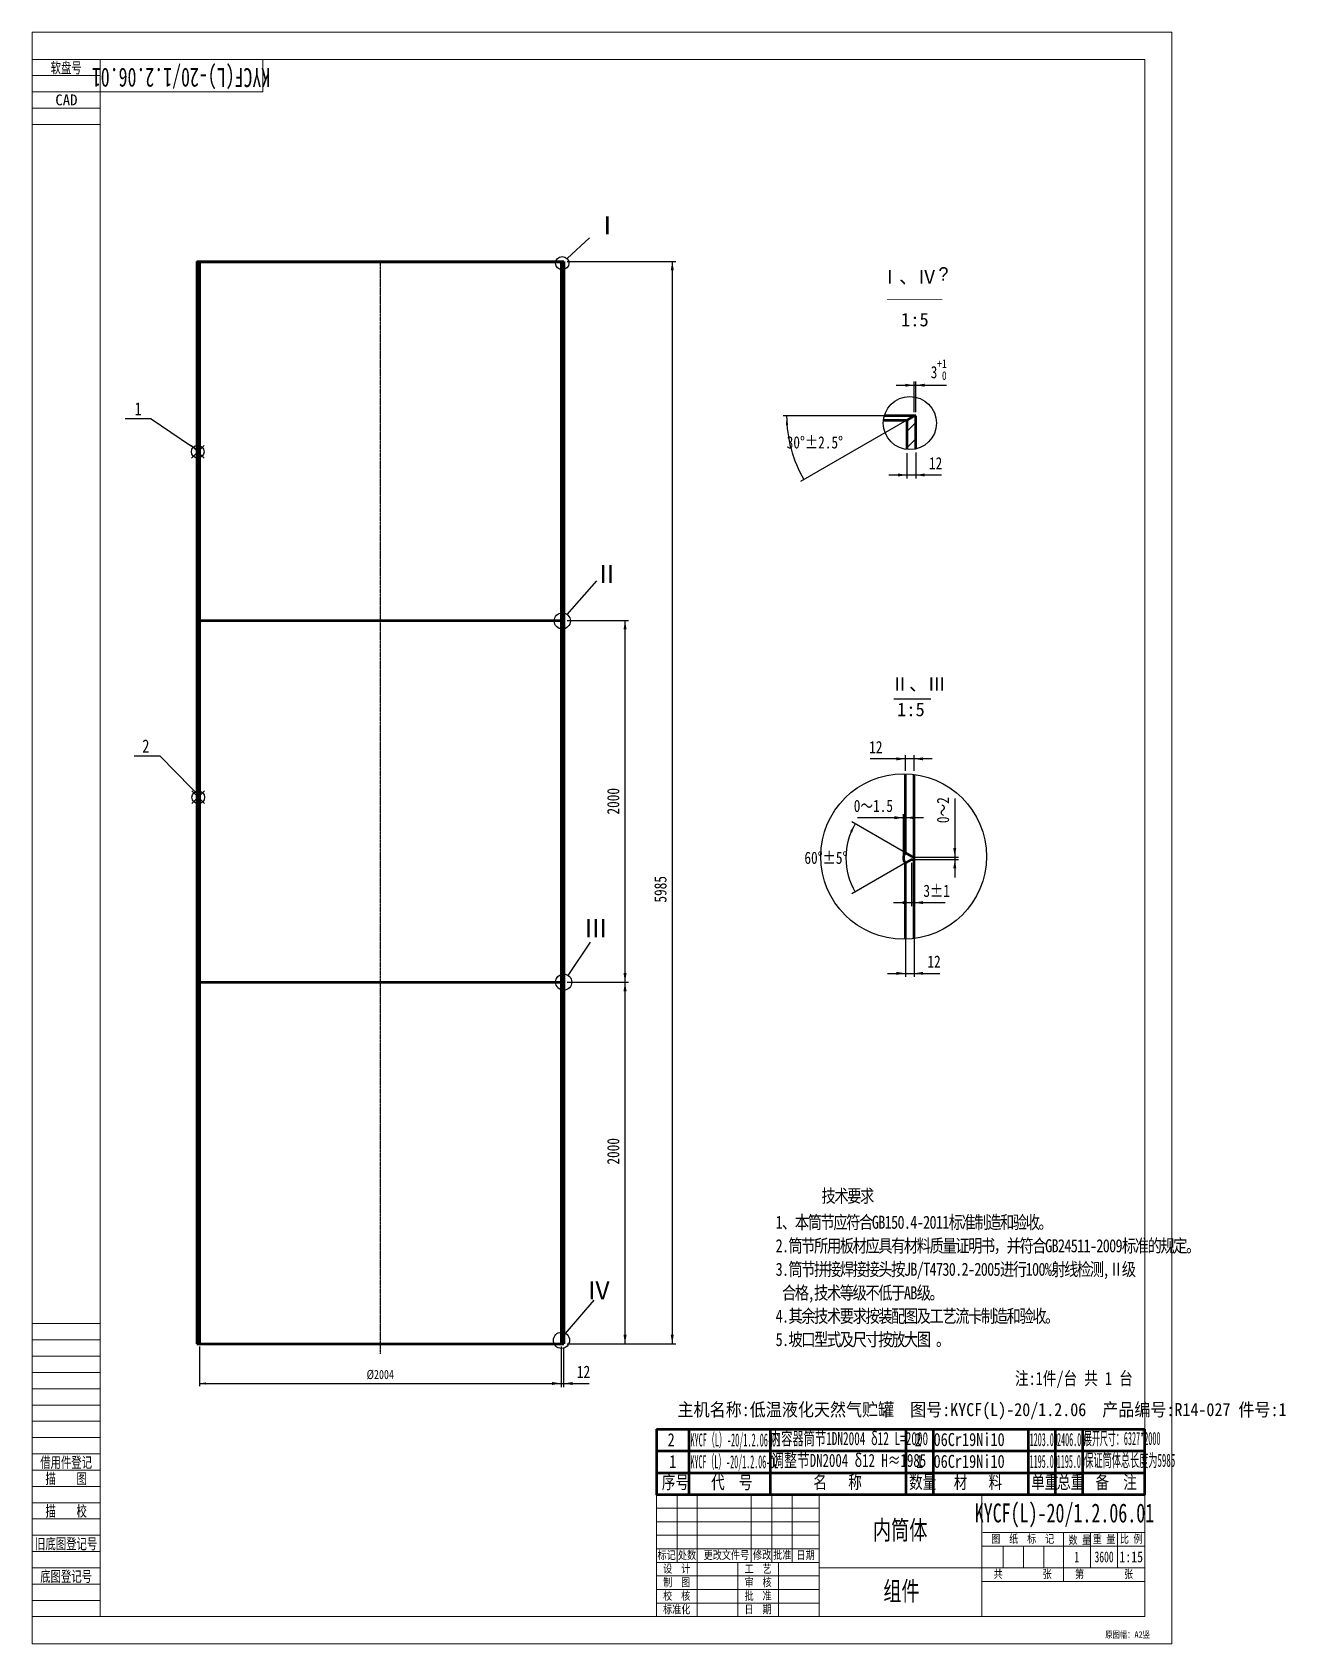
# Model space of a CAD drawing. Header units: millimetres. Extents: x 1505 to 130937, y -44938 to 37032.
# Drawn here: x 38917 to 45847, y -44938 to -36028 of the extents above; entities that cross this region are included whole.
import ezdxf

# ---------------------------------------------------------------- set-up
doc = ezdxf.new("R2010")
doc.units = ezdxf.units.MM
doc.linetypes.add('AM_ISO08W050', pattern=[16, 13, -1, 1, -1])
for name, color, linetype, lineweight in [('6', 2, 'Continuous', 18), ('AM_0', 7, 'Continuous', 50), ('AM_12', 7, 'Continuous', 50), ('AM_4', 3, 'Continuous', 25), ('AM_5', 3, 'Continuous', 25), ('AM_6', 2, 'Continuous', 15), ('AM_7', 4, 'AM_ISO08W050', 25), ('AM_8', 1, 'Continuous', 25), ('AM_PAREF', 4, 'Continuous', 25), ('CDRAFT0', 7, 'Continuous', 18), ('RAHM2', 1, 'Continuous', 18), ('RAHM3', 2, 'Continuous', 18), ('RAHM5', 7, 'Continuous', 18), ('TILE1', 5, 'Continuous', 18)]:
    doc.layers.add(name, color=color, linetype=linetype, lineweight=lineweight)
doc.styles.add('ACANSTS', font='')
doc.styles.add('ACGBTS_0.690305', font='', dxfattribs={"width": 0.690385})
doc.styles.add('HZ', font='', dxfattribs={"width": 0.7})
doc.styles.add('PC_TEXTSTYLE', font='', dxfattribs={"width": 0.8})
doc.styles.get("Standard").update_dxf_attribs({"font": 'txt', "width": 0.8})
doc.styles.add('UserTxtStyle2', font='', dxfattribs={"width": 0.65})
doc.styles.add('UserTxtStyle23', font='', dxfattribs={"width": 0.9})
doc.styles.add('UserTxtStyle48', font='', dxfattribs={"width": 0.630578})
doc.styles.add('UserTxtStyle66', font='', dxfattribs={"width": 0.410691})
doc.styles.add('UserTxtStyle88', font='', dxfattribs={"width": 0.694621})
doc.styles.add('UserTxtStyle89', font='')
doc.styles.add('UserTxtStyle90', font='', dxfattribs={"width": 0.8})
doc.styles.add('UserTxtStyle91', font='', dxfattribs={"width": 0.429014})
doc.styles.add('UserTxtStyle92', font='', dxfattribs={"width": 0.719913})
doc.styles.add('UserTxtStyle93', font='', dxfattribs={"width": 0.43037})
doc.styles.add('UserTxtStyle94', font='', dxfattribs={"width": 0.499684})
doc.styles.add('UserTxtStyle95', font='', dxfattribs={"width": 0.438539})
doc.styles.add('UserTxtStyle96', font='', dxfattribs={"width": 0.378397})
doc.styles.add('UserTxtStyle97', font='', dxfattribs={"width": 0.43602})
doc.styles.get('ACANSTS').set_extended_font_data('宋体')
doc.styles.get('ACGBTS_0.690305').set_extended_font_data('宋体')
doc.styles.get('HZ').set_extended_font_data('宋体')
doc.styles.get('PC_TEXTSTYLE').set_extended_font_data('宋体')
doc.styles.get('UserTxtStyle2').set_extended_font_data('宋体')
doc.styles.get('UserTxtStyle23').set_extended_font_data('宋体')
doc.styles.get('UserTxtStyle48').set_extended_font_data('宋体')
doc.styles.get('UserTxtStyle66').set_extended_font_data('宋体')
doc.styles.get('UserTxtStyle88').set_extended_font_data('宋体')
doc.styles.get('UserTxtStyle89').set_extended_font_data('ms pgothic')
doc.styles.get('UserTxtStyle90').set_extended_font_data('宋体')
doc.styles.get('UserTxtStyle91').set_extended_font_data('宋体')
doc.styles.get('UserTxtStyle92').set_extended_font_data('宋体')
doc.styles.get('UserTxtStyle93').set_extended_font_data('宋体')
doc.styles.get('UserTxtStyle94').set_extended_font_data('宋体')
doc.styles.get('UserTxtStyle95').set_extended_font_data('宋体')
doc.styles.get('UserTxtStyle96').set_extended_font_data('宋体')
doc.styles.get('UserTxtStyle97').set_extended_font_data('宋体')
doc.dimstyles.new('AM_GB$0', dxfattribs={"dimtxt": 3.371484, "dimasz": 2.5, "dimexe": 1, "dimexo": 1, "dimgap": 2.088633, "dimtad": 1, "dimdsep": 46, "dimtxsty": 'Standard', "dimblk": 'NONE', "dimcen": 0, "dimdle": 5, "dimclrd": 256, "dimclre": 256, "dimclrt": 2, "dimadec": 0, "dimazin": 2, "dimtfac": 0.707107, "dimtdec": 3, "dimtmove": 2, "dimatfit": 3, "dimfxl": 1, "dimfrac": 2, "dimtolj": 1, "dimlwd": 18, "dimarcsym": 0})
doc.dimstyles.new('AM_GB$2', dxfattribs={"dimtxt": 3.371484, "dimasz": 2.5, "dimexe": 1, "dimexo": 1, "dimgap": 2.088633, "dimtad": 1, "dimtih": 1, "dimtoh": 1, "dimdsep": 46, "dimtxsty": 'Standard', "dimblk": 'NONE', "dimcen": 0, "dimdle": 5, "dimclrd": 256, "dimclre": 256, "dimclrt": 2, "dimadec": 0, "dimazin": 2, "dimtfac": 0.707107, "dimtdec": 3, "dimtmove": 2, "dimatfit": 3, "dimfxl": 1, "dimfrac": 2, "dimtolj": 1, "dimlwd": 18, "dimarcsym": 0})

# ---------------------------------------------------------------- blocks, each defined once
blk = doc.blocks.new('*X377')
at = {"layer": 'CDRAFT0'}
for p, q in [((1275, 8580), (1275, 8760)), ((375, 8580), (1275, 8580)), ((375, 150), (0, 150))]:
    blk.add_line(p, q, dxfattribs=at)
blk.add_lwpolyline([(375, 150), (375, 8760), (6150, 8760), (6150, 150), (375, 150)], dxfattribs=at)
at = {"layer": 'RAHM2'}
for p, q in [((375, 8670), (0, 8670)), ((375, 8490), (0, 8490)), ((375, 1770), (0, 1770)), ((375, 1590), (0, 1590)), ((375, 1410), (0, 1410)), ((375, 1230), (0, 1230)), ((375, 1050), (0, 1050)), ((375, 870), (0, 870)), ((375, 690), (0, 690)), ((375, 510), (0, 510)), ((375, 330), (0, 330)), ((375, 240), (0, 240))]:
    blk.add_line(p, q, dxfattribs=at)
at = {"layer": 'RAHM3'}
for p, q in [((375, 8760), (0, 8760)), ((375, 8580), (0, 8580)), ((375, 8400), (0, 8400)), ((375, 1680), (0, 1680)), ((375, 1500), (0, 1500)), ((375, 1320), (0, 1320)), ((375, 1140), (0, 1140)), ((375, 960), (0, 960)), ((375, 780), (0, 780)), ((375, 600), (0, 600)), ((375, 420), (0, 420))]:
    blk.add_line(p, q, dxfattribs=at)
at = {"layer": 'TILE1'}
blk.add_line((0, 0), (0, 8910), dxfattribs=at)
blk.add_lwpolyline([(0, 8910), (6300, 8910), (6300, 0), (0, 0)], dxfattribs=at)
at = {"layer": '6', "color": 1, "insert": (5931.2, 69), "char_height": 36.12, "width": 379.115, "attachment_point": 1, "line_spacing_factor": 1.37}
blk.add_mtext('原图幅：A2竖', dxfattribs=at)
at = {"layer": 'RAHM2', "char_height": 60, "attachment_point": 8}
for s, insert, width, style in [('软盘号', (187.5, 8676.7), 258.65, 'HZ'), ('CAD', (189, 8505), 183.5, 'ACANSTS'), ('借用件登记', (187.5, 966), 440.3, 'HZ'), ('描    图', (187.5, 877), 346.5, 'HZ'), ('描    校', (187.5, 696.7), 350.7, 'HZ'), ('旧底图登记号', (187.5, 515.7), 518.35, 'HZ'), ('底图登记号', (187.5, 335.7), 439.25, 'HZ')]:
    blk.add_mtext(s, dxfattribs=dict(at, insert=insert, width=width, style=style))
at = {"layer": 'RAHM5', "insert": (822.6, 8673), "char_height": 105, "width": 199.5, "attachment_point": 5, "rotation": 180, "style": 'ACGBTS_0.690305'}
blk.add_mtext('KYCF(L)-20/1.2.06.01', dxfattribs=at)
blk = doc.blocks.new('*X378')
at = {"layer": 'CDRAFT0'}
for p, q in [((-2700, 0), (-2700, 675)), ((-2700, 675), (0, 675)), ((-2585.8, 300), (-2585.8, 675)), ((-2475, 0), (-2475, 675)), ((-2175, 300), (-2175, 675)), ((-2062.5, 300), (-2062.5, 675)), ((-1950, 300), (-1950, 675)), ((-1800, 0), (-1800, 675)), ((-900, 675), (-900, 0)), ((0, 675), (0, 0)), ((-895.8, 465), (0, 465)), ((-450, 196.3), (-450, 465)), ((-300, 270), (-300, 465)), ((-150, 270.4), (-150, 465)), ((-899.5, 390), (0, 390)), ((-2700, 300), (-1800, 300)), ((-2250, 0), (-2250, 300)), ((-2025, 0.2), (-2025, 300)), ((-1800, 270), (0, 270)), ((-900, 195), (0, 195)), ((-2700, 0), (0, 0))]:
    blk.add_line(p, q, dxfattribs=at)
at = {"layer": 'RAHM2'}
for p, q in [((-2700, 600), (-1800, 600)), ((-2700, 525), (-1800, 525)), ((-2700, 450), (-1800, 450)), ((-2700, 375), (-1800, 375)), ((-783.3, 270.4), (-783.3, 390)), ((-670.8, 270.4), (-670.8, 390)), ((-558.3, 270.4), (-558.3, 390)), ((-2700, 225), (-1800, 225)), ((-2700, 150), (-1800, 150)), ((-2700, 75), (-1800, 75))]:
    blk.add_line(p, q, dxfattribs=at)
for s, insert, char_height, width, attachment_point, style in [('图  纸  标  记', (-675, 427.5), 45, 523.5, 5, 'PC_TEXTSTYLE'), ('数 量', (-421.7, 396.2), 45, 185.4, 7, 'PC_TEXTSTYLE'), ('重 量', (-225, 427.5), 45, 185.7, 5, 'PC_TEXTSTYLE'), ('比 例', (-75, 427.5), 45, 174.3, 5, 'PC_TEXTSTYLE'), ('标记', (-2642.9, 337.5), 45, 146.7, 5, 'PC_TEXTSTYLE'), ('处数', (-2530.4, 337.5), 45, 145.8, 5, 'PC_TEXTSTYLE'), (' 更改文件号', (-2325, 337.5), 45, 417.6, 5, 'PC_TEXTSTYLE'), ('修改', (-2115.5, 338.8), 45, 147.3, 5, 'PC_TEXTSTYLE'), ('批准', (-2003.8, 338.8), 45, 147.3, 5, 'PC_TEXTSTYLE'), ('日期', (-1875, 337.5), 45, 132.3, 5, 'PC_TEXTSTYLE'), ('1', (-375.9, 330), 60, 33.15, 5, 'UserTxtStyle2'), ('3600', (-225, 330), 60, 162.175, 5, 'UserTxtStyle2'), ('设  计', (-2587.5, 262.5), 45, 222.9, 5, 'PC_TEXTSTYLE'), ('工  艺', (-2137.5, 262.5), 45, 221.7, 5, 'PC_TEXTSTYLE'), ('制  图', (-2587.5, 187.5), 45, 220.5, 5, 'PC_TEXTSTYLE'), ('审  核', (-2137.5, 187.5), 45, 220.5, 5, 'PC_TEXTSTYLE'), ('共         张', (-675, 232.5), 45, 493.2, 5, 'PC_TEXTSTYLE'), ('第         张', (-225, 232.5), 45, 492.9, 5, 'PC_TEXTSTYLE'), ('校  核', (-2587.5, 112.5), 45, 222.6, 5, 'PC_TEXTSTYLE'), ('批  准', (-2137.5, 112.5), 45, 224.1, 5, 'PC_TEXTSTYLE'), ('标准化', (-2587.5, 37.5), 45, 223.8, 5, 'PC_TEXTSTYLE'), ('日  期', (-2137.5, 37.7), 45, 209.1, 5, 'PC_TEXTSTYLE')]:
    blk.add_mtext(s, dxfattribs=dict(at, insert=insert, char_height=char_height, width=width, attachment_point=attachment_point, style=style))
at = {"layer": 'RAHM2', "color": 2, "insert": (-75, 330), "char_height": 60, "width": 198.4, "attachment_point": 5, "style": 'PC_TEXTSTYLE'}
blk.add_mtext('1:15', dxfattribs=at)
at = {"layer": 'RAHM5', "char_height": 105, "attachment_point": 5}
for s, insert, width, style in [('KYCF(L)-20/1.2.06.01', (-444, 559.2), 1540.148, 'UserTxtStyle88'), ('内筒体', (-1352, 472.8), 463.663, 'HZ'), ('组件', (-1344.9, 135.8), 306.863, 'HZ')]:
    blk.add_mtext(s, dxfattribs=dict(at, insert=insert, width=width, style=style))
blk = doc.blocks.new('*X379')
at = {"layer": 'AM_5'}
for points in [[(42455.2, -37295.3), (42463.6, -37345.3), (42446.9, -37345.3)], [(42455.2, -43280.3), (42463.6, -43230.3), (42446.9, -43230.3)]]:
    blk.add_hatch(color=256, dxfattribs=at).paths.add_polyline_path(points, flags=0)
for p, q in [((41875.1, -37295.3), (42475.2, -37295.3)), ((42455.2, -37295.3), (42455.2, -43280.3)), ((41875.1, -43280.3), (42475.2, -43280.3))]:
    blk.add_line(p, q, dxfattribs=at)
at = {"layer": 'AM_5', "color": 2, "insert": (42390.2, -40767.2), "char_height": 67.43, "width": 272, "attachment_point": 5, "rotation": 90, "line_spacing_factor": 1.37}
blk.add_mtext('5985', dxfattribs=at)
blk = doc.blocks.new('_NONE')
blk = doc.blocks.new('*X380')
at = {"layer": 'AM_5'}
for points in [[(42194.2, -41280.3), (42185.9, -41330.3), (42202.6, -41330.3)], [(42194.2, -43280.3), (42185.9, -43230.3), (42202.6, -43230.3)]]:
    blk.add_hatch(color=256, dxfattribs=at).paths.add_polyline_path(points, flags=0)
for p, q in [((41875.1, -41280.3), (42214.2, -41280.3)), ((42194.2, -43280.3), (42194.2, -41280.3)), ((41875.1, -43280.3), (42214.2, -43280.3))]:
    blk.add_line(p, q, dxfattribs=at)
at = {"layer": 'AM_5', "color": 2, "insert": (42129.2, -42215.7), "char_height": 67.43, "width": 272, "attachment_point": 5, "rotation": 90, "line_spacing_factor": 1.37}
blk.add_mtext('2000', dxfattribs=at)
blk = doc.blocks.new('*X381')
at = {"layer": 'AM_8', "linetype": 'Continuous', "lineweight": 18}
h = blk.add_hatch(dxfattribs=at)
h.set_pattern_fill('ANSI31', color=256, style=0, pattern_type=0)
h.set_pattern_definition([(45, (0, 0), (-44.9, 44.9), [])])
edge = h.paths.add_edge_path(flags=0)
edge.add_line((32.2, -143.4), (32.2, 39.9))
edge.add_line((32.2, 39.9), (24.2, 39.9))
edge.add_line((24.2, 39.9), (-15.8, 16.8))
edge.add_line((-15.8, 16.8), (-15.8, -146.2))
edge.add_arc((0, 0), 147, 263.81461, 282.6363)
at = {"layer": 'AM_0'}
for p, q in [((-146, 16.8), (-15.8, 16.8)), ((24.2, 39.9), (-141.5, 39.9)), ((24.2, 39.9), (-15.8, 16.8)), ((-15.8, -146.2), (-15.8, 16.8)), ((32.2, 39.9), (24.2, 39.9)), ((32.2, -143.4), (32.2, 39.9))]:
    blk.add_line(p, q, dxfattribs=at)
blk = doc.blocks.new('*X383')
at = {"layer": 'CDRAFT0', "color": 3, "char_height": 47.88, "width": 187.44, "attachment_point": 1, "line_spacing_factor": 1.37}
for s, insert in [('+1', (43919.9, -37836.5)), (' 0', (43919.9, -37902.8))]:
    blk.add_mtext(s, dxfattribs=dict(at, insert=insert))
at = {"layer": 'CDRAFT0', "color": 2, "insert": (43883.9, -37874.2), "char_height": 67.4, "width": 331.44, "attachment_point": 1, "line_spacing_factor": 1.37}
blk.add_mtext('3', dxfattribs=at)
blk = doc.blocks.new('*X382')
at = {"layer": 'AM_5'}
for points in [[(43792.8, -37980.1), (43742.8, -37971.8), (43742.8, -37988.5)], [(43800.8, -37980.1), (43850.8, -37971.8), (43850.8, -37988.5)]]:
    blk.add_hatch(color=256, dxfattribs=at).paths.add_polyline_path(points, flags=0)
for p, q in [((43692.8, -37980.1), (43971.7, -37980.1)), ((43792.8, -38129.4), (43792.8, -37960.1)), ((43800.8, -38129.4), (43800.8, -37960.1))]:
    blk.add_line(p, q, dxfattribs=at)
at = {"layer": 'AM_5', "color": 2}
blk.add_blockref('*X383', (0, 0), dxfattribs=at)
blk = doc.blocks.new('*X384')
at = {"layer": 'AM_5'}
for points in [[(44017.1, -40588.5), (44025.4, -40538.5), (44008.7, -40538.5)], [(44017.1, -40601.6), (44025.4, -40651.6), (44008.7, -40651.6)]]:
    blk.add_hatch(color=256, dxfattribs=at).paths.add_polyline_path(points, flags=0)
for p, q in [((44017.1, -40264.9), (44017.1, -40701.6)), ((43797.7, -40588.5), (44037.1, -40588.5)), ((43797.7, -40601.6), (44037.1, -40601.6))]:
    blk.add_line(p, q, dxfattribs=at)
at = {"layer": 'AM_5', "color": 2, "insert": (43952.1, -40329.4), "char_height": 67.43, "width": 241.974, "attachment_point": 5, "rotation": 90, "line_spacing_factor": 1.37}
blk.add_mtext('0～2', dxfattribs=at)
blk = doc.blocks.new('*X385')
at = {"layer": 'AM_5'}
blk.add_hatch(color=256, dxfattribs=at).paths.add_polyline_path([(43466.1, -40404.6), (43449.6, -40452.2), (43438.2, -40447)], flags=0)
blk.add_hatch(color=256, dxfattribs=at).paths.add_polyline_path([(43466.1, -40404.6), (43449.6, -40452.2), (43438.2, -40447)], flags=0)
for p, q in [((43744.2, -40565.2), (43448.7, -40394.6)), ((43744.2, -40621.4), (43448.7, -40791.9))]:
    blk.add_line(p, q, dxfattribs=at)
for start, end in [(150, 180), (180, 210)]:
    blk.add_arc((43792.9, -40593.3), 377.4, start, end, dxfattribs=at)
at = {"layer": 'AM_5', "color": 2, "insert": (43304.6, -40593.3), "char_height": 67.43, "width": 312.32, "attachment_point": 5, "line_spacing_factor": 1.37}
blk.add_mtext('60%%D%%P5%%D', dxfattribs=at)
blk = doc.blocks.new('*X386')
at = {"layer": 'AM_5'}
for points in [[(43778.4, -40840.6), (43728.4, -40832.3), (43728.4, -40848.9)], [(43792.2, -40840.6), (43842.2, -40832.3), (43842.2, -40848.9)]]:
    blk.add_hatch(color=256, dxfattribs=at).paths.add_polyline_path(points, flags=0)
for p, q in [((43778.4, -40621.6), (43778.4, -40860.6)), ((43792.2, -40621.6), (43792.2, -40860.6)), ((43678.4, -40840.6), (43963.1, -40840.6))]:
    blk.add_line(p, q, dxfattribs=at)
at = {"layer": 'AM_5', "color": 2, "insert": (43916.7, -40775.6), "char_height": 67.43, "width": 160.04, "attachment_point": 5, "line_spacing_factor": 1.37}
blk.add_mtext('3%%P1', dxfattribs=at)
blk = doc.blocks.new('*X387')
at = {"layer": 'AM_5'}
for points in [[(43733.5, -40371.3), (43683.5, -40379.6), (43683.5, -40362.9)], [(43744.2, -40371.3), (43794.2, -40379.6), (43794.2, -40362.9)]]:
    blk.add_hatch(color=256, dxfattribs=at).paths.add_polyline_path(points, flags=0)
for p, q in [((43733.5, -40573.2), (43733.5, -40351.3)), ((43744.2, -40545.2), (43744.2, -40351.3)), ((43844.2, -40371.3), (43478.4, -40371.3))]:
    blk.add_line(p, q, dxfattribs=at)
at = {"layer": 'AM_5', "color": 2, "insert": (43566.9, -40306.3), "char_height": 67.43, "width": 337.974, "attachment_point": 5, "line_spacing_factor": 1.37}
blk.add_mtext('0～1.5', dxfattribs=at)
blk = doc.blocks.new('*X388')
at = {"layer": 'AM_5'}
for points in [[(41841.1, -43499.4), (41791.1, -43491.1), (41791.1, -43507.7)], [(41854.7, -43499.4), (41904.7, -43491.1), (41904.7, -43507.7)]]:
    blk.add_hatch(color=256, dxfattribs=at).paths.add_polyline_path(points, flags=0)
for p, q in [((41841.1, -43300.3), (41841.1, -43519.4)), ((41854.7, -43300.3), (41854.7, -43519.4)), ((41741.1, -43499.4), (41996.8, -43499.4))]:
    blk.add_line(p, q, dxfattribs=at)
at = {"layer": 'AM_5', "color": 2, "insert": (41964.8, -43434.4), "char_height": 67.43, "width": 140, "attachment_point": 5, "line_spacing_factor": 1.37}
blk.add_mtext('12', dxfattribs=at)
blk = doc.blocks.new('*X389')
at = {"layer": 'AM_PAREF'}
for p, q in [((39799.7, -40292.9), (39869.7, -40222.9)), ((39799.7, -40222.9), (39869.7, -40292.9))]:
    blk.add_line(p, q, dxfattribs=at)
blk.add_circle((39834.7, -40257.9), 35, dxfattribs=at)
blk = doc.blocks.new('*X390')
at = {"layer": 'AM_5'}
for points in [[(43744.2, -41231.8), (43694.2, -41223.4), (43694.2, -41240.1)], [(43792.2, -41231.8), (43842.2, -41223.4), (43842.2, -41240.1)]]:
    blk.add_hatch(color=256, dxfattribs=at).paths.add_polyline_path(points, flags=0)
for p, q in [((43744.2, -41011.8), (43744.2, -41251.8)), ((43792.2, -41011.8), (43792.2, -41251.8)), ((43644.2, -41231.8), (43934.3, -41231.8))]:
    blk.add_line(p, q, dxfattribs=at)
at = {"layer": 'AM_5', "color": 2, "insert": (43902.3, -41166.8), "char_height": 67.43, "width": 140, "attachment_point": 5, "line_spacing_factor": 1.37}
blk.add_mtext('12', dxfattribs=at)
blk = doc.blocks.new('*X391')
at = {"layer": 'AM_5'}
for points in [[(43744.2, -40045.7), (43694.2, -40054.1), (43694.2, -40037.4)], [(43792.2, -40045.7), (43842.2, -40054.1), (43842.2, -40037.4)]]:
    blk.add_hatch(color=256, dxfattribs=at).paths.add_polyline_path(points, flags=0)
for p, q in [((43892.2, -40045.7), (43548.6, -40045.7)), ((43744.2, -40111.5), (43744.2, -40025.7)), ((43792.2, -40111.5), (43792.2, -40025.7))]:
    blk.add_line(p, q, dxfattribs=at)
at = {"layer": 'AM_5', "color": 2, "insert": (43580.6, -39980.7), "char_height": 67.43, "width": 140, "attachment_point": 5, "line_spacing_factor": 1.37}
blk.add_mtext('12', dxfattribs=at)
blk = doc.blocks.new('*X392')
at = {"layer": 'AM_8'}
for p, q in [((39827.1, -37336), (39841.1, -37322)), ((39827.1, -37389), (39841.1, -37375)), ((39827.1, -37442), (39841.1, -37428)), ((39827.1, -37495.1), (39841.1, -37481.1)), ((39827.1, -37548.1), (39841.1, -37534.1)), ((39827.1, -37601.1), (39841.1, -37587.1)), ((39827.1, -37654.2), (39841.1, -37640.2)), ((39827.1, -37707.2), (39841.1, -37693.2)), ((39827.1, -37760.2), (39841.1, -37746.2)), ((39827.1, -37813.3), (39841.1, -37799.3)), ((39827.1, -37866.3), (39841.1, -37852.3)), ((39827.1, -37919.3), (39841.1, -37905.3)), ((39827.1, -37972.4), (39841.1, -37958.4)), ((39827.1, -38025.4), (39841.1, -38011.4)), ((39827.1, -38078.4), (39841.1, -38064.4)), ((39827.1, -38131.5), (39841.1, -38117.5)), ((39827.1, -38184.5), (39841.1, -38170.5)), ((39827.1, -38237.5), (39841.1, -38223.5)), ((39827.1, -38290.6), (39841.1, -38276.6)), ((39827.1, -38343.6), (39841.1, -38329.6)), ((39827.1, -38396.6), (39841.1, -38382.6)), ((39827.1, -38449.7), (39841.1, -38435.7)), ((39827.1, -38502.7), (39841.1, -38488.7)), ((39827.1, -38555.7), (39841.1, -38541.7)), ((39827.1, -38608.8), (39841.1, -38594.8)), ((39827.1, -38661.8), (39841.1, -38647.8)), ((39827.1, -38714.8), (39841.1, -38700.8)), ((39827.1, -38767.9), (39841.1, -38753.9)), ((39827.1, -38820.9), (39841.1, -38806.9)), ((39827.1, -38873.9), (39841.1, -38859.9)), ((39827.1, -38927), (39841.1, -38913)), ((39827.1, -38980), (39841.1, -38966)), ((39827.1, -39033), (39841.1, -39019)), ((39827.1, -39086.1), (39841.1, -39072.1)), ((39827.1, -39139.1), (39841.1, -39125.1)), ((39827.1, -39192.1), (39841.1, -39178.1)), ((39827.1, -39245.2), (39841.1, -39231.2))]:
    blk.add_line(p, q, dxfattribs=at)
blk = doc.blocks.new('*X393')
at = {"layer": 'AM_8'}
for p, q in [((41841.1, -37337.2), (41855.1, -37323.2)), ((41841.1, -37390.3), (41855.1, -37376.3)), ((41841.1, -37443.3), (41855.1, -37429.3)), ((41841.1, -37496.3), (41855.1, -37482.3)), ((41841.1, -37549.4), (41855.1, -37535.4)), ((41841.1, -37602.4), (41855.1, -37588.4)), ((41841.1, -37655.4), (41855.1, -37641.4)), ((41841.1, -37708.5), (41855.1, -37694.5)), ((41841.1, -37761.5), (41855.1, -37747.5)), ((41841.1, -37814.5), (41855.1, -37800.5)), ((41841.1, -37867.6), (41855.1, -37853.6)), ((41841.1, -37920.6), (41855.1, -37906.6)), ((41841.1, -37973.6), (41855.1, -37959.6)), ((41841.1, -38026.6), (41855.1, -38012.6)), ((41841.1, -38079.7), (41855.1, -38065.7)), ((41841.1, -38132.7), (41855.1, -38118.7)), ((41841.1, -38185.7), (41855.1, -38171.7)), ((41841.1, -38238.8), (41855.1, -38224.8)), ((41841.1, -38291.8), (41855.1, -38277.8)), ((41841.1, -38344.8), (41855.1, -38330.8)), ((41841.1, -38397.9), (41855.1, -38383.9)), ((41841.1, -38450.9), (41855.1, -38436.9)), ((41841.1, -38503.9), (41855.1, -38489.9)), ((41841.1, -38557), (41855.1, -38543)), ((41841.1, -38610), (41855.1, -38596)), ((41841.1, -38663), (41855.1, -38649)), ((41841.1, -38716.1), (41855.1, -38702.1)), ((41841.1, -38769.1), (41855.1, -38755.1)), ((41841.1, -38822.1), (41855.1, -38808.1)), ((41841.1, -38875.2), (41855.1, -38861.2)), ((41841.1, -38928.2), (41855.1, -38914.2)), ((41841.1, -38981.2), (41855.1, -38967.2)), ((41841.1, -39034.3), (41855.1, -39020.3)), ((41841.1, -39087.3), (41855.1, -39073.3)), ((41841.1, -39140.3), (41855.1, -39126.3)), ((41841.1, -39193.4), (41855.1, -39179.4)), ((41841.1, -39246.4), (41855.1, -39232.4))]:
    blk.add_line(p, q, dxfattribs=at)
blk = doc.blocks.new('*X394')
at = {"layer": 'AM_8'}
for p, q in [((39827.1, -39298.2), (39841.1, -39284.2)), ((39827.1, -39351.2), (39841.1, -39337.2)), ((39827.1, -39404.3), (39841.1, -39390.3)), ((39827.1, -39457.3), (39841.1, -39443.3)), ((39827.1, -39510.3), (39841.1, -39496.3)), ((39827.1, -39563.4), (39841.1, -39549.4)), ((39827.1, -39616.4), (39841.1, -39602.4)), ((39827.1, -39669.4), (39841.1, -39655.4)), ((39827.1, -39722.5), (39841.1, -39708.5)), ((39827.1, -39775.5), (39841.1, -39761.5)), ((39827.1, -39828.5), (39841.1, -39814.5)), ((39827.1, -39881.6), (39841.1, -39867.6)), ((39827.1, -39934.6), (39841.1, -39920.6)), ((39827.1, -39987.6), (39841.1, -39973.6)), ((39827.1, -40040.6), (39841.1, -40026.6)), ((39827.1, -40093.7), (39841.1, -40079.7)), ((39827.1, -40146.7), (39841.1, -40132.7)), ((39827.1, -40199.7), (39841.1, -40185.7)), ((39827.1, -40252.8), (39841.1, -40238.8)), ((39827.1, -40305.8), (39841.1, -40291.8)), ((39827.1, -40358.8), (39841.1, -40344.8)), ((39827.1, -40411.9), (39841.1, -40397.9)), ((39827.1, -40464.9), (39841.1, -40450.9)), ((39827.1, -40517.9), (39841.1, -40503.9)), ((39827.1, -40571), (39841.1, -40557)), ((39827.1, -40624), (39841.1, -40610)), ((39827.1, -40677), (39841.1, -40663)), ((39827.1, -40730.1), (39841.1, -40716.1)), ((39827.1, -40783.1), (39841.1, -40769.1)), ((39827.1, -40836.1), (39841.1, -40822.1)), ((39827.1, -40889.2), (39841.1, -40875.2)), ((39827.1, -40942.2), (39841.1, -40928.2)), ((39827.1, -40995.2), (39841.1, -40981.2)), ((39827.1, -41048.3), (39841.1, -41034.3)), ((39827.1, -41101.3), (39841.1, -41087.3)), ((39827.1, -41154.3), (39841.1, -41140.3)), ((39827.1, -41207.4), (39841.1, -41193.4)), ((39827.1, -41260.4), (39841.1, -41246.4))]:
    blk.add_line(p, q, dxfattribs=at)
blk = doc.blocks.new('*X395')
at = {"layer": 'AM_8'}
for p, q in [((41841.1, -39299.4), (41855.1, -39285.4)), ((41841.1, -39352.5), (41855.1, -39338.5)), ((41841.1, -39405.5), (41855.1, -39391.5)), ((41841.1, -39458.5), (41855.1, -39444.5)), ((41841.1, -39511.6), (41855.1, -39497.6)), ((41841.1, -39564.6), (41855.1, -39550.6)), ((41841.1, -39617.6), (41855.1, -39603.6)), ((41841.1, -39670.7), (41855.1, -39656.7)), ((41841.1, -39723.7), (41855.1, -39709.7)), ((41841.1, -39776.7), (41855.1, -39762.7)), ((41841.1, -39829.8), (41855.1, -39815.8)), ((41841.1, -39882.8), (41855.1, -39868.8)), ((41841.1, -39935.8), (41855.1, -39921.8)), ((41841.1, -39988.9), (41855.1, -39974.9)), ((41841.1, -40041.9), (41855.1, -40027.9)), ((41841.1, -40094.9), (41855.1, -40080.9)), ((41841.1, -40148), (41855.1, -40134)), ((41841.1, -40201), (41855.1, -40187)), ((41841.1, -40254), (41855.1, -40240)), ((41841.1, -40307.1), (41855.1, -40293.1)), ((41841.1, -40360.1), (41855.1, -40346.1)), ((41841.1, -40413.1), (41855.1, -40399.1)), ((41841.1, -40466.2), (41855.1, -40452.2)), ((41841.1, -40519.2), (41855.1, -40505.2)), ((41841.1, -40572.2), (41855.1, -40558.2)), ((41841.1, -40625.3), (41855.1, -40611.3)), ((41841.1, -40678.3), (41855.1, -40664.3)), ((41841.1, -40731.3), (41855.1, -40717.3)), ((41841.1, -40784.4), (41855.1, -40770.4)), ((41841.1, -40837.4), (41855.1, -40823.4)), ((41841.1, -40890.4), (41855.1, -40876.4)), ((41841.1, -40943.5), (41855.1, -40929.5)), ((41841.1, -40996.5), (41855.1, -40982.5)), ((41841.1, -41049.5), (41855.1, -41035.5)), ((41841.1, -41102.6), (41855.1, -41088.6)), ((41841.1, -41155.6), (41855.1, -41141.6)), ((41841.1, -41208.6), (41855.1, -41194.6)), ((41841.1, -41261.7), (41855.1, -41247.7))]:
    blk.add_line(p, q, dxfattribs=at)
blk = doc.blocks.new('*X396')
at = {"layer": 'AM_8'}
for p, q in [((39827.1, -41313.4), (39841.1, -41299.4)), ((39827.1, -41366.5), (39841.1, -41352.5)), ((39827.1, -41419.5), (39841.1, -41405.5)), ((39827.1, -41472.5), (39841.1, -41458.5)), ((39827.1, -41525.6), (39841.1, -41511.6)), ((39827.1, -41578.6), (39841.1, -41564.6)), ((39827.1, -41631.6), (39841.1, -41617.6)), ((39827.1, -41684.7), (39841.1, -41670.7)), ((39827.1, -41737.7), (39841.1, -41723.7)), ((39827.1, -41790.7), (39841.1, -41776.7)), ((39827.1, -41843.8), (39841.1, -41829.8)), ((39827.1, -41896.8), (39841.1, -41882.8)), ((39827.1, -41949.8), (39841.1, -41935.8)), ((39827.1, -42002.9), (39841.1, -41988.9)), ((39827.1, -42055.9), (39841.1, -42041.9)), ((39827.1, -42108.9), (39841.1, -42094.9)), ((39827.1, -42162), (39841.1, -42148)), ((39827.1, -42215), (39841.1, -42201)), ((39827.1, -42268), (39841.1, -42254)), ((39827.1, -42321.1), (39841.1, -42307.1)), ((39827.1, -42374.1), (39841.1, -42360.1)), ((39827.1, -42427.1), (39841.1, -42413.1)), ((39827.1, -42480.2), (39841.1, -42466.2)), ((39827.1, -42533.2), (39841.1, -42519.2)), ((39827.1, -42586.2), (39841.1, -42572.2)), ((39827.1, -42639.3), (39841.1, -42625.3)), ((39827.1, -42692.3), (39841.1, -42678.3)), ((39827.1, -42745.3), (39841.1, -42731.3)), ((39827.1, -42798.4), (39841.1, -42784.4)), ((39827.1, -42851.4), (39841.1, -42837.4)), ((39827.1, -42904.4), (39841.1, -42890.4)), ((39827.1, -42957.5), (39841.1, -42943.5)), ((39827.1, -43010.5), (39841.1, -42996.5)), ((39827.1, -43063.5), (39841.1, -43049.5)), ((39827.1, -43116.6), (39841.1, -43102.6)), ((39827.1, -43169.6), (39841.1, -43155.6)), ((39827.1, -43222.6), (39841.1, -43208.6)), ((39827.1, -43275.7), (39841.1, -43261.7))]:
    blk.add_line(p, q, dxfattribs=at)
blk = doc.blocks.new('*X397')
at = {"layer": 'AM_8'}
for p, q in [((41841.1, -41314.7), (41855.1, -41300.7)), ((41841.1, -41367.7), (41855.1, -41353.7)), ((41841.1, -41420.8), (41855.1, -41406.8)), ((41841.1, -41473.8), (41855.1, -41459.8)), ((41841.1, -41526.8), (41855.1, -41512.8)), ((41841.1, -41579.9), (41855.1, -41565.9)), ((41841.1, -41632.9), (41855.1, -41618.9)), ((41841.1, -41685.9), (41855.1, -41671.9)), ((41841.1, -41739), (41855.1, -41725)), ((41841.1, -41792), (41855.1, -41778)), ((41841.1, -41845), (41855.1, -41831)), ((41841.1, -41898.1), (41855.1, -41884.1)), ((41841.1, -41951.1), (41855.1, -41937.1)), ((41841.1, -42004.1), (41855.1, -41990.1)), ((41841.1, -42057.2), (41855.1, -42043.2)), ((41841.1, -42110.2), (41855.1, -42096.2)), ((41841.1, -42163.2), (41855.1, -42149.2)), ((41841.1, -42216.3), (41855.1, -42202.3)), ((41841.1, -42269.3), (41855.1, -42255.3)), ((41841.1, -42322.3), (41855.1, -42308.3)), ((41841.1, -42375.4), (41855.1, -42361.4)), ((41841.1, -42428.4), (41855.1, -42414.4)), ((41841.1, -42481.4), (41855.1, -42467.4)), ((41841.1, -42534.5), (41855.1, -42520.5)), ((41841.1, -42587.5), (41855.1, -42573.5)), ((41841.1, -42640.5), (41855.1, -42626.5)), ((41841.1, -42693.6), (41855.1, -42679.6)), ((41841.1, -42746.6), (41855.1, -42732.6)), ((41841.1, -42799.6), (41855.1, -42785.6)), ((41841.1, -42852.7), (41855.1, -42838.7)), ((41841.1, -42905.7), (41855.1, -42891.7)), ((41841.1, -42958.7), (41855.1, -42944.7)), ((41841.1, -43011.8), (41855.1, -42997.8)), ((41841.1, -43064.8), (41855.1, -43050.8)), ((41841.1, -43117.8), (41855.1, -43103.8)), ((41841.1, -43170.9), (41855.1, -43156.9)), ((41841.1, -43223.9), (41855.1, -43209.9)), ((41841.1, -43276.9), (41855.1, -43262.9))]:
    blk.add_line(p, q, dxfattribs=at)
blk = doc.blocks.new('*X398')
at = {"layer": 'AM_5'}
blk.add_hatch(color=256, dxfattribs=at).paths.add_polyline_path([(43087.6, -38149.4), (43095.6, -38199.2), (43083.2, -38199.8)], flags=0)
blk.add_hatch(color=256, dxfattribs=at).paths.add_polyline_path([(43087.6, -38149.4), (43095.6, -38199.2), (43083.2, -38199.8)], flags=0)
for p, q in [((43627.1, -38149.4), (43067.6, -38149.4)), ((43752.8, -38172.5), (43164.8, -38512))]:
    blk.add_line(p, q, dxfattribs=at)
for start, end in [(180, 195), (195, 210)]:
    blk.add_arc((43792.8, -38149.4), 705.2, start, end, dxfattribs=at)
at = {"layer": 'AM_5', "color": 2, "insert": (43243.4, -38296.6), "char_height": 67.43, "width": 391.84, "attachment_point": 5, "line_spacing_factor": 1.37}
blk.add_mtext('30%%D%%P2.5%%D', dxfattribs=at)
blk = doc.blocks.new('*X399')
at = {"layer": 'AM_5'}
for points in [[(42194.2, -39280.3), (42185.9, -39330.3), (42202.6, -39330.3)], [(42194.2, -41280.3), (42185.9, -41230.3), (42202.6, -41230.3)]]:
    blk.add_hatch(color=256, dxfattribs=at).paths.add_polyline_path(points, flags=0)
for p, q in [((41875.1, -39280.3), (42214.2, -39280.3)), ((42194.2, -41280.3), (42194.2, -39280.3)), ((41875.1, -41280.3), (42214.2, -41280.3))]:
    blk.add_line(p, q, dxfattribs=at)
at = {"layer": 'AM_5', "color": 2, "insert": (42129.2, -40280.3), "char_height": 67.43, "width": 272, "attachment_point": 5, "rotation": 90, "line_spacing_factor": 1.37}
blk.add_mtext('2000', dxfattribs=at)
blk = doc.blocks.new('*X400')
at = {"layer": 'AM_PAREF'}
for p, q in [((39796.8, -38383), (39866.8, -38313)), ((39796.8, -38313), (39866.8, -38383))]:
    blk.add_line(p, q, dxfattribs=at)
blk.add_circle((39831.8, -38348), 35, dxfattribs=at)
blk = doc.blocks.new('*X401')
at = {"layer": 'AM_5'}
for points in [[(39841.1, -43499.4), (39878.6, -43493.1), (39878.6, -43505.6)], [(41841.1, -43499.4), (41803.6, -43493.1), (41803.6, -43505.6)]]:
    blk.add_hatch(color=256, dxfattribs=at).paths.add_polyline_path(points, flags=0)
for p, q in [((39841.1, -43295.3), (39841.1, -43514.4)), ((41841.1, -43295.3), (41841.1, -43514.4)), ((39841.1, -43499.4), (41841.1, -43499.4))]:
    blk.add_line(p, q, dxfattribs=at)
at = {"layer": 'AM_5', "color": 2, "insert": (40841.1, -43450.6), "char_height": 50.57, "width": 270, "attachment_point": 5, "line_spacing_factor": 1.37}
blk.add_mtext('%%C2004', dxfattribs=at)
blk = doc.blocks.new('*X402')
at = {"layer": 'AM_0', "color": 7}
blk.add_line((42367.3, -43751.1), (45067.3, -43751.1), dxfattribs=at)
at = {"layer": 'AM_0', "color": 1}
for p, q in [((42547.3, -43751.1), (42547.3, -43871.9)), ((42997.3, -43751.1), (42997.3, -43871.9)), ((43747.3, -43751.1), (43747.3, -43871.9)), ((43897.3, -43751.1), (43897.3, -43871.9)), ((44422.3, -43751.1), (44422.3, -43871.9)), ((44572.3, -43751.1), (44572.3, -43871.9)), ((44722.3, -43751.1), (44722.3, -43871.9)), ((42367.3, -43871.9), (45067.3, -43871.9)), ((42547.3, -43871.9), (42547.3, -43992.6)), ((42997.3, -43871.9), (42997.3, -43992.6)), ((43747.3, -43871.9), (43747.3, -43992.6)), ((43897.3, -43871.9), (43897.3, -43992.6)), ((44422.3, -43871.9), (44422.3, -43992.6)), ((44572.3, -43871.9), (44572.3, -43992.6)), ((44722.3, -43871.9), (44722.3, -43992.6)), ((42367.3, -43992.6), (45067.3, -43992.6)), ((42547.3, -43992.6), (42547.3, -44113.4)), ((42997.3, -43992.6), (42997.3, -44113.4)), ((43747.3, -43992.6), (43747.3, -44113.4)), ((43897.3, -43992.6), (43897.3, -44113.4)), ((44422.3, -43992.6), (44422.3, -44113.4)), ((44572.3, -43992.6), (44572.3, -44113.4)), ((44722.3, -43992.6), (44722.3, -44113.4))]:
    blk.add_line(p, q, dxfattribs=at)
at = {"layer": 'AM_0', "color": 7}
blk.add_lwpolyline([(42367.3, -43751.1), (42367.3, -44113.4), (45067.3, -44113.4), (45067.3, -43751.1)], dxfattribs=at)
at = {"layer": 'AM_0', "color": 2, "line_spacing_factor": 1.37}
for s, insert, char_height, width, attachment_point in [('2', (42429.7, -43846.4), 72.2, 45, 7), ('2', (43794.7, -43846.4), 72.2, 45, 7), ('06Cr19Ni10', (43899.6, -43846.4), 72.25, 514.286, 7), ('1', (42438.5, -43967.1), 72.2, 30, 7), ('1', (43803.5, -43967.1), 72.2, 30, 7), ('06Cr19Ni10', (43899.6, -43967.1), 72.25, 514.286, 7), ('序号', (42397.4, -44009.1), 72.25, 222, 1), ('代  号', (42670, -44009.8), 72.25, 459.429, 1), ('名   称', (43235.1, -44008.5), 72.25, 607.714, 1), ('数量', (43764.5, -44008.5), 72.25, 229, 1), ('材   料', (44011.2, -44009.1), 72.25, 692.857, 1), ('单重', (44439.2, -44008.5), 72.25, 228, 1), ('总重', (44583.1, -44008.5), 72.25, 220, 1), ('备  注', (44794.6, -44009.1), 72.25, 479.429, 1)]:
    blk.add_mtext(s, dxfattribs=dict(at, insert=insert, char_height=char_height, width=width, attachment_point=attachment_point))
for s, insert, char_height, width, attachment_point, style in [('KYCF（L）-20/1.2.06-01', (42555.8, -43865.2), 72.246, 640.64, 7, 'UserTxtStyle95'), ('内容器筒节1DN2004 δ12 L=2000', (42995.3, -43767.5), 72.246, 1609.584, 1, 'UserTxtStyle48'), ('1203.00', (44431.1, -43846.4), 72.25, 181.17, 7, 'UserTxtStyle66'), ('2406.00', (44582.2, -43846.4), 72.25, 173.635, 7, 'UserTxtStyle96'), ('展开尺寸：6327*2000', (44731.1, -43767), 72.246, 718.624, 1, 'UserTxtStyle97'), ('KYCF（L）-20/1.2.06-02', (42555.9, -43985.9), 72.246, 643.486, 7, 'UserTxtStyle91'), ('调整节DN2004 δ12 H≈1985', (43002.5, -43888.3), 72.246, 1587.695, 1, 'UserTxtStyle92'), ('1195.00', (44430.9, -43967.1), 72.25, 183.599, 7, 'UserTxtStyle93'), ('1195.00', (44580.9, -43967.1), 72.25, 183.599, 7, 'UserTxtStyle93'), ('保证筒体总长度为5985', (44733, -43887.8), 72.246, 787.627, 1, 'UserTxtStyle94')]:
    blk.add_mtext(s, dxfattribs=dict(at, insert=insert, char_height=char_height, width=width, attachment_point=attachment_point, style=style))
blk = doc.blocks.new('*X403')
at = {"layer": 'AM_5', "color": 3}
for p, q in [((39573.8, -38166.2), (39430.1, -38166.2)), ((39573.8, -38166.2), (39792, -38312.8)), ((39827.8, -38336.9), (39792, -38312.8))]:
    blk.add_line(p, q, dxfattribs=at)
blk.add_circle((39835.6, -38342.1), 9.37, dxfattribs=at)
at = {"layer": 'AM_5', "color": 2, "insert": (39483.2, -38146.5), "char_height": 72.2, "width": 30, "attachment_point": 7, "line_spacing_factor": 1.37}
blk.add_mtext('1', dxfattribs=at)
blk = doc.blocks.new('*X404')
at = {"layer": 'AM_5', "color": 3}
for p, q in [((39625.2, -40030.6), (39481.4, -40030.6)), ((39625.2, -40030.6), (39795.9, -40205.5)), ((39826, -40236.4), (39795.9, -40205.5))]:
    blk.add_line(p, q, dxfattribs=at)
blk.add_circle((39832.6, -40243.1), 9.37, dxfattribs=at)
at = {"layer": 'AM_5', "color": 2, "insert": (39525.8, -40010.9), "char_height": 72.2, "width": 45, "attachment_point": 7, "line_spacing_factor": 1.37}
blk.add_mtext('2', dxfattribs=at)
blk = doc.blocks.new('*X405')
at = {"layer": 'AM_5'}
for points in [[(43752.8, -38476.3), (43702.8, -38467.9), (43702.8, -38484.6)], [(43800.8, -38476.3), (43850.8, -38467.9), (43850.8, -38484.6)]]:
    blk.add_hatch(color=256, dxfattribs=at).paths.add_polyline_path(points, flags=0)
for p, q in [((43752.8, -38355.5), (43752.8, -38496.3)), ((43800.8, -38352.8), (43800.8, -38496.3)), ((43652.8, -38476.3), (43942.9, -38476.3))]:
    blk.add_line(p, q, dxfattribs=at)
at = {"layer": 'AM_5', "color": 2, "insert": (43910.9, -38411.3), "char_height": 67.43, "width": 84, "attachment_point": 5, "line_spacing_factor": 1.37}
blk.add_mtext('12', dxfattribs=at)

msp = doc.modelspace()

# ---------------------------------------------------------------- linework, layer by layer
at = {"layer": 'AM_0'}
for p, q in [((39827.06125, -37295.32958), (41855.06125, -37295.32958)), ((39827.06125, -37295.32958), (39827.06125, -43280.32958)), ((39831.06125, -37295.32958), (39841.06125, -37299.45351)), ((39841.06125, -37299.45351), (39841.06125, -43280.32958)), ((41841.06125, -37299.45351), (39841.06125, -37299.45351)), ((41851.06125, -37295.32958), (41841.06125, -37299.45351)), ((41841.06125, -37299.45351), (41841.06125, -43280.32958)), ((41855.06125, -37295.32958), (41855.06125, -43280.32958)), ((39827.06125, -39280.32958), (41855.06125, -39280.32958)), ((43744.17799, -40565.16547), (43744.17799, -40127.90562)), ((43792.17799, -41039.78481), (43792.17799, -40131.48434)), ((43779.63152, -40585.63458), (43744.17799, -40565.16547)), ((43778.36672, -40601.63458), (43744.17799, -40621.37345)), ((43744.17799, -41043.36353), (43744.17799, -40621.29476)), ((43778.36672, -40601.63458), (43792.17799, -40601.63458)), ((43779.63152, -40585.63458), (43792.17799, -40585.63458)), ((39827.06125, -41280.32958), (41855.06125, -41280.32958)), ((39827.06125, -43280.32958), (41855.06125, -43280.32958))]:
    msp.add_line(p, q, dxfattribs=at)
msp.add_arc((43775.68493, -40593.23011), 42.19374, 138.307111142, 221.692888858, dxfattribs=at)
at = {"layer": 'AM_4'}
for p, q in [((41873.88281, -37280.21903), (41997.38387, -37164.89074)), ((41875.1471, -39248.44944), (42038.58032, -39061.84824)), ((43680.95467, -39714.35358), (43884.80961, -39714.35358)), ((41879.07006, -41242.85058), (42002.73423, -41058.97424)), ((41865.85596, -43222.72684), (42023.95054, -43039.38802))]:
    msp.add_line(p, q, dxfattribs=at)
for centre, radius in [((41847.02119, -37305.30306), 36.75263), ((43768.63667, -38189.3091), 147.01052), ((41847.33975, -39283.20357), 44.50953), ((43734.18469, -40585.63458), 457.83803), ((41855.06125, -41280.32958), 44.50953), ((41842.70767, -43260.74336), 44.50953)]:
    msp.add_circle(centre, radius, dxfattribs=at)
at = {"layer": 'AM_7', "linetype": 'AM_ISO08W050', "lineweight": 25}
msp.add_line((40841.06125, -37295.32958), (40841.06125, -43336.20958), dxfattribs=at)

# ---------------------------------------------------------------- block references
at = {"layer": 'AM_0', "linetype": 'Continuous', "lineweight": 18}
for name, p in [('*X377', (38917.25182, -44938.38619)), ('*X378', (45067.25182, -44788.38619))]:
    msp.add_blockref(name, p, dxfattribs=at)
at = {"layer": 'AM_0'}
for name, p in [('*X381', (43768.63667, -38189.3091)), ('*X402', (0, 0))]:
    msp.add_blockref(name, p, dxfattribs=at)
at = {"layer": 'AM_12'}
for name in ['*X400', '*X389']:
    msp.add_blockref(name, (0, 0), dxfattribs=at)
at = {"layer": 'AM_5'}
for name in ['*X403', '*X404']:
    msp.add_blockref(name, (0, 0), dxfattribs=at)
at = {"layer": 'AM_8'}
for name in ['*X392', '*X393', '*X394', '*X395', '*X396', '*X397']:
    msp.add_blockref(name, (0, 0), dxfattribs=at)

# ---------------------------------------------------------------- texts
at = {"layer": 'AM_4', "color": 2}
for s, insert, char_height, width, attachment_point, style in [('Ⅰ', (42096.30483, -37096.63974), 100, 171.4285714, 5, 'ACANSTS'), ('?', (43927.08808, -37327.51425), 75, 626.7857143, 1, 'UserTxtStyle89'), ('Ⅰ、Ⅳ', (43607.08808, -37342.9103), 75, 626.7857143, 1, 'ACANSTS'), ('───', (43642.53451, -37471.2693), 75, 640, 1, 'ACANSTS'), ('1:5', (43719.82617, -37579.592), 75, 282.5, 1, 'ACANSTS'), ('Ⅱ', (42093.08581, -39023.91654), 100, 171.4285714, 5, 'ACANSTS'), ('Ⅱ、Ⅲ\u3000', (43661.83979, -39674.78187), 75, 446.25, 7, 'ACANSTS'), ('1:5', (43697.99785, -39811.2215), 75, 211.875, 7, 'ACANSTS'), ('Ⅲ', (42033.14077, -40981.67443), 100, 263.3333333, 5, 'ACANSTS'), ('Ⅳ', (42049.48104, -42983.5886), 100, 240, 5, 'ACANSTS')]:
    msp.add_mtext(s, dxfattribs=dict(at, insert=insert, char_height=char_height, width=width, attachment_point=attachment_point, style=style))
at = {"layer": 'AM_6', "color": 2, "linetype": 'Continuous', "lineweight": 50, "char_height": 72.2460938, "attachment_point": 1, "line_spacing_factor": 1.37}
for s, insert, width, style in [('\\T0.9; 技术要求', (43245.06654, -42426.1898), 939.2882857, 'UserTxtStyle90'), ('\\T0.9;1、本筒节应符合GB150.4-2011标准制造和验收。', (43026.49383, -42571.64563), 2339.6263736, 'UserTxtStyle90'), ('\\T0.9;2.筒节所用板材应具有材料质量证明书，并符合GB24511-2009标准的规定。', (43026.49383, -42701.67163), 3642.7692308, 'UserTxtStyle90'), ('\\T0.9;3.筒节拼接焊接接头按JB/T4730.2-2005进行100%射线检测,Ⅱ级', (43026.49383, -42831.69763), 3318.5164835, 'UserTxtStyle90'), ('\\T0.9; 合格,技术等级不低于AB级。', (43026.49383, -42961.72363), 1440.1098901, 'UserTxtStyle90'), ('\\T0.9;4.其余技术要求按装配图及工艺流卡制造和验收。', (43026.49383, -43090.49938), 2286.967033, 'UserTxtStyle90'), ('\\T0.9;5.坡口型式及尺寸按放大图 。', (43026.49383, -43219.90026), 1385.5384615, 'UserTxtStyle90'), ('主机名称:低温液化天然气贮罐  图号:KYCF(L)-20/1.2.06  产品编号:R14-027 件号:1', (42484.46613, -43607.51643), 5955.75, 'UserTxtStyle23')]:
    msp.add_mtext(s, dxfattribs=dict(at, insert=insert, width=width, style=style))
at = {"layer": 'AM_6', "color": 2, "linetype": 'Continuous', "lineweight": 50, "insert": (44349.89086, -43434.93247), "char_height": 72.2460938, "width": 1048.4285714, "attachment_point": 1, "line_spacing_factor": 1.37}
msp.add_mtext('注:1件/台 共 1 台', dxfattribs=at)

# ---------------------------------------------------------------- dimensions: what is measured, and where the dimension line sits
at = {"layer": 'AM_5'}
for base, p1, p2, angle, text, override, picture, middle in [((42455.22928, -43280.32958), (41855.06125, -37295.32958), (41855.06125, -43280.32958), 90, '5985', {"dimscale": 20, "dimsah": 1, "dimtfill": 1}, '*X379', (42455.22928, -40767.16833)), ((42194.23057, -39280.32958), (41855.06125, -41280.32958), (41855.06125, -39280.32958), 90, '2000', {"dimscale": 20, "dimsah": 1, "dimtfill": 1}, '*X399', (42194.23057, -40280.32958)), ((44017.05561, -40601.63458), (43777.70609, -40588.48393), (43777.70609, -40601.63458), 90, '0～2', {"dimscale": 20, "dimsah": 1, "dimtfill": 1}, '*X384', (44017.05561, -40329.43725)), ((42194.23057, -41280.32958), (41855.06125, -43280.32958), (41855.06125, -41280.32958), 90, '2000', {"dimscale": 20, "dimsah": 1, "dimtfill": 1}, '*X380', (42194.23057, -42215.6567)), ((41841.06125, -43499.38922), (39841.06125, -43280.32958), (41841.06125, -43280.32958), 0, '%%C2004', {"dimscale": 15, "dimsah": 1, "dimtfill": 1}, '*X401', (40841.06125, -43499.38922))]:
    dim = msp.add_linear_dim(base=base, p1=p1, p2=p2, angle=angle, text=text, dimstyle='AM_GB$0', override=override, dxfattribs=at)
    dim.commit()
    dim.dimension.update_dxf_attribs({"geometry": picture, "text_midpoint": middle, "dimtype": 160})
for base, p1, p2, text, picture, middle in [((43800.7969, -37980.138), (43792.7969, -38149.41518), (43800.7969, -38149.41518), '\\A1;3{\\H0.5x;\\S+1^  0;}', '*X382', (43925.1969, -37980.138)), ((43744.17799, -40045.71903), (43792.17799, -40131.48434), (43744.17799, -40131.48434), '12', '*X391', (43580.57592, -40045.71903)), ((43733.49119, -40371.26416), (43744.17799, -40565.16547), (43733.49119, -40593.23011), '0～1.5', '*X387', (43566.9976, -40371.26416)), ((43792.17799, -40840.59874), (43778.36672, -40601.63458), (43792.17799, -40601.63458), '3%%P1', '*X386', (43916.57799, -40840.59874)), ((43792.17799, -41231.76784), (43744.17799, -40991.76784), (43792.17799, -40991.76784), '12', '*X390', (43902.17799, -41231.76784)), ((41854.70767, -43499.38922), (41841.06125, -43280.32958), (41854.70767, -43280.32958), '12', '*X388', (41964.70767, -43499.38922))]:
    dim = msp.add_linear_dim(base=base, p1=p1, p2=p2, text=text, dimstyle='AM_GB$0', override={"dimscale": 20, "dimsah": 1, "dimtfill": 1}, dxfattribs=at)
    dim.commit()
    dim.dimension.update_dxf_attribs({"geometry": picture, "text_midpoint": middle, "dimtype": 160})
for base, line1, line2, text, picture, middle in [((43111.65214, -38331.92737), ((43792.7969, -38149.41518), (43627.14262, -38149.41518)), ((43792.7969, -38149.41518), (43752.7969, -38172.50919)), '30%%D%%P2.5%%D', '*X398', (43243.42759, -38296.61824)), ((43415.50338, -40593.26946), ((43779.63152, -40585.63458), (43744.17799, -40565.16547)), ((43778.36672, -40601.63458), (43744.17799, -40621.37345)), '60%%D%%P5%%D', '*X385', (43304.58338, -40593.26946))]:
    dim = msp.add_angular_dim_2l(base=base, line1=line1, line2=line2, text=text, dimstyle='AM_GB$2', override={"dimscale": 20, "dimtad": 0, "dimtih": 0, "dimtoh": 0, "dimsah": 1, "dimtix": 1, "dimtfill": 1}, dxfattribs=at)
    dim.commit()
    dim.dimension.update_dxf_attribs({"geometry": picture, "text_midpoint": middle})
dim = msp.add_linear_dim(base=(43800.7969, -38476.27924), p1=(43752.7969, -38335.4638), p2=(43800.7969, -38332.75879), angle=0, dimstyle='AM_GB$0', override={"dimscale": 20, "dimsah": 1, "dimtfill": 1, "dimtzin": 8}, dxfattribs=at)
dim.commit()
dim.dimension.update_dxf_attribs({"geometry": '*X405', "text_midpoint": (43910.7969, -38476.27924), "dimtype": 160})

doc.saveas('drawing.dxf')
